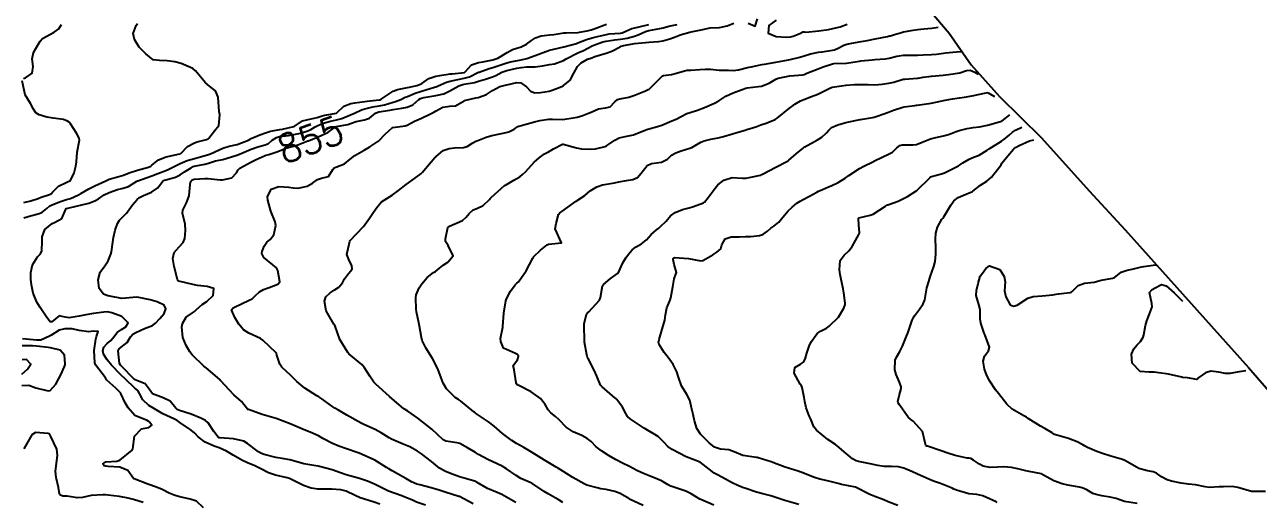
# Model space of a CAD drawing. Header units: metres. Extents: x 307586 to 320046, y 7427249 to 7434250.
# Drawn here: x 319399.7 to 319574, y 7428369.4 to 7428436.8 of the extents above; entities that cross this region are included whole.
import ezdxf
from ezdxf.enums import TextEntityAlignment as Align

# ---------------------------------------------------------------- set-up
doc = ezdxf.new("R2010")
doc.units = ezdxf.units.M
doc.header["$MEASUREMENT"] = 0
for name, color, linetype in [('Area', 45, 'Continuous'), ('Cotas', 45, 'Continuous'), ('Curvas de Nivel 1m', 11, 'Continuous'), ('Curvas de Nivel 5m', 15, 'Continuous')]:
    doc.layers.add(name, color=color, linetype=linetype)
doc.styles.add('Style-STANDARD', font='STANDARD.shx')

msp = doc.modelspace()

# ---------------------------------------------------------------- linework, layer by layer
at = {"layer": 'Area'}
msp.add_polyline3d([(319526.57, 7428440.07, 856.58), (319530.31, 7428435.62, 857.86), (319533.44, 7428431.16, 859.45), (319537.43, 7428426.67, 860.95), (319543.38, 7428420.86, 863.58), (319550.13, 7428413.36, 863.94), (319555.18, 7428407.85, 863.88), (319572.64, 7428388.38, 868.26), (319576.78, 7428383.65, 864.64)], dxfattribs=at)
at = {"layer": 'Curvas de Nivel 1m', "flags": 128}
for points, elevation in [([(319399.55, 7428409.56), (319400.48, 7428409.83), (319401.56, 7428410.1), (319402.12, 7428410.31), (319402.8, 7428410.87), (319403.22, 7428411.22), (319403.57, 7428411.4), (319404.6, 7428411.82), (319405.58, 7428412.12), (319406.13, 7428412.29), (319407.27, 7428412.81), (319407.59, 7428412.99), (319408.76, 7428413.64), (319409.61, 7428414.05), (319411.14, 7428414.77), (319411.62, 7428414.98), (319412.98, 7428415.38), (319413.62, 7428415.59), (319414.44, 7428415.92), (319415.63, 7428416.28), (319417.16, 7428416.7), (319417.49, 7428416.84), (319417.64, 7428416.98), (319418.59, 7428417.74), (319419.66, 7428418.14), (319421.61, 7428418.59), (319421.66, 7428418.61), (319421.68, 7428418.62), (319421.73, 7428418.64), (319422.68, 7428419.62), (319423.68, 7428420.14), (319424.04, 7428420.26), (319425.38, 7428420.6), (319425.61, 7428420.68), (319425.69, 7428420.79), (319426.48, 7428421.81), (319427.09, 7428422.58), (319427.26, 7428424.11), (319427.16, 7428424.58), (319427.09, 7428425.23), (319427.02, 7428426.58), (319426.65, 7428427.47), (319425.78, 7428428.16), (319425.24, 7428428.61), (319423.8, 7428430.32), (319423.44, 7428430.62), (319421.81, 7428431.36), (319420.91, 7428431.56), (319419.82, 7428431.73), (319418.72, 7428431.78), (319417.82, 7428431.85), (319416.79, 7428432.71), (319416.32, 7428433.19), (319415.84, 7428433.64), (319415.18, 7428434.73), (319415.02, 7428435.57), (319415.42, 7428436.72), (319415.63, 7428436.97)], 852), ([(319449.88, 7428369.11), (319449.07, 7428369.39), (319447.57, 7428369.83), (319447.08, 7428369.99), (319446.38, 7428370.34), (319445.09, 7428370.92), (319444.35, 7428371.1), (319443.1, 7428371.21), (319442.27, 7428371.22), (319441.1, 7428371.23), (319440.15, 7428371.36), (319439.1, 7428371.71), (319437.66, 7428372.44), (319437.12, 7428372.71), (319436.75, 7428372.82), (319435.12, 7428373.18), (319434.15, 7428373.51), (319433.13, 7428374.05), (319432.18, 7428374.51), (319431.14, 7428374.93), (319430.35, 7428375.32), (319429.16, 7428376.02), (319428.2, 7428376.56), (319427.17, 7428377.03), (319426.47, 7428377.28), (319425.17, 7428377.83), (319424.21, 7428378.6), (319423.72, 7428379.14), (319423.19, 7428379.53), (319421.59, 7428380.64), (319421.21, 7428380.9), (319420.73, 7428381.13), (319419.22, 7428381.84), (319417.79, 7428382.68), (319417.24, 7428383.04), (319416.35, 7428383.81), (319415.92, 7428384.71), (319415.68, 7428385.14), (319415.26, 7428385.5), (319413.9, 7428386.73), (319413.28, 7428387.35), (319411.92, 7428388.75), (319411.31, 7428389.49), (319410.82, 7428390.27), (319410.72, 7428390.77), (319410.85, 7428391.25), (319411.34, 7428391.78), (319411.87, 7428392.23), (319412.28, 7428392.75), (319412.75, 7428393.35), (319413.36, 7428393.78), (319413.95, 7428394.15), (319414.28, 7428394.73), (319413.38, 7428395.61), (319412, 7428396.14), (319411.39, 7428396.24), (319410.84, 7428396.22), (319409.39, 7428396.02), (319408.32, 7428395.86), (319407.38, 7428395.67), (319405.97, 7428395.42), (319405.38, 7428395.49), (319404.54, 7428395.69), (319403.51, 7428394.86), (319403.4, 7428394.83), (319403.37, 7428394.83), (319403.26, 7428394.86), (319402.79, 7428395.45), (319401.87, 7428396.88), (319401.4, 7428397.61), (319400.87, 7428398.89), (319400.62, 7428400.08), (319400.54, 7428400.89), (319400.53, 7428401.82), (319400.77, 7428402.89), (319401.48, 7428404.02), (319401.89, 7428404.47), (319402.1, 7428404.87), (319402.15, 7428406.23), (319402.16, 7428406.87), (319402.52, 7428407.88), (319403.54, 7428408.72), (319403.63, 7428408.77), (319403.9, 7428408.86), (319404.94, 7428409.45), (319405.52, 7428410.84), (319405.54, 7428410.86), (319405.56, 7428410.86), (319407.16, 7428411.22), (319407.57, 7428411.31), (319408.76, 7428411.62), (319409.58, 7428411.94), (319410.12, 7428412.24), (319410.91, 7428412.77), (319411.6, 7428413.13), (319412.8, 7428413.55), (319413.6, 7428413.74), (319414.36, 7428413.98), (319415.52, 7428414.72), (319415.58, 7428414.75), (319415.61, 7428414.77), (319415.68, 7428414.78), (319417.62, 7428415.46), (319418.51, 7428415.8), (319419.64, 7428416.24), (319419.94, 7428416.37), (319420.51, 7428416.66), (319421.65, 7428417.24), (319422.63, 7428417.65), (319423.66, 7428417.93), (319424.21, 7428418.06), (319425.66, 7428418.48), (319425.95, 7428418.6), (319427.67, 7428419.4), (319428.58, 7428419.66), (319429.68, 7428419.9), (319431.31, 7428420.53), (319431.55, 7428420.66), (319431.69, 7428420.75), (319432.92, 7428421.28), (319433.7, 7428421.57), (319434.4, 7428421.79), (319435.71, 7428422), (319436.12, 7428422.06), (319437.71, 7428422.44), (319437.74, 7428422.45), (319438.93, 7428423.23), (319439.72, 7428423.45), (319441.03, 7428423.71), (319441.73, 7428423.96), (319442.07, 7428424.06), (319443.73, 7428424.35), (319443.76, 7428424.36), (319443.79, 7428424.38), (319444.8, 7428425.32), (319445.75, 7428425.69), (319446.31, 7428425.8), (319447.76, 7428425.98), (319448.07, 7428426.01), (319449.76, 7428426.2), (319449.85, 7428426.22), (319450.05, 7428426.31), (319451.77, 7428427.43), (319452.37, 7428427.68), (319453.78, 7428427.94), (319454.04, 7428427.99), (319455.11, 7428428.25), (319455.62, 7428428.41), (319455.79, 7428428.54), (319456.8, 7428429.22), (319457.8, 7428429.54), (319458.36, 7428429.64), (319459.81, 7428429.86), (319460.1, 7428429.9), (319461.81, 7428430.09), (319461.87, 7428430.11), (319461.93, 7428430.16), (319462.8, 7428431.17), (319463.83, 7428431.48), (319464.4, 7428431.56), (319465.83, 7428431.84), (319466.56, 7428432.11), (319467.84, 7428432.92), (319468.63, 7428433.3), (319469.85, 7428433.7), (319470.6, 7428434.06), (319471.31, 7428434.6), (319471.87, 7428434.95), (319472.67, 7428435.23), (319473.87, 7428435.37), (319474.46, 7428435.43), (319475.88, 7428435.66), (319476.19, 7428435.69), (319477.88, 7428435.74), (319478.09, 7428435.76), (319479.18, 7428435.96), (319479.73, 7428436.11), (319479.88, 7428436.15), (319480.17, 7428436.23), (319481.89, 7428436.9)], 853), ([(319469.08, 7428369.34), (319467.76, 7428370.08), (319467.09, 7428370.46), (319466.47, 7428370.72), (319465.1, 7428371.3), (319463.62, 7428372.13), (319463.3, 7428372.33), (319463.12, 7428372.41), (319462.77, 7428372.49), (319461.12, 7428372.96), (319460.23, 7428373.28), (319459.13, 7428373.73), (319458.32, 7428374.2), (319457.15, 7428375.14), (319455.73, 7428376.22), (319455.17, 7428376.59), (319454.09, 7428377.17), (319453.18, 7428377.58), (319451.51, 7428378.28), (319451.18, 7428378.45), (319450.05, 7428379.16), (319449.2, 7428379.63), (319447.6, 7428380.33), (319447.21, 7428380.52), (319446.79, 7428380.75), (319445.22, 7428381.68), (319444, 7428382.37), (319443.52, 7428382.66), (319443.24, 7428382.86), (319441.69, 7428383.95), (319441.25, 7428384.25), (319441.15, 7428384.3), (319440.97, 7428384.4), (319439.27, 7428385.48), (319438.12, 7428386.44), (319437.29, 7428387.29), (319436, 7428388.46), (319435.71, 7428388.87), (319435.32, 7428390.13), (319435.25, 7428390.41), (319435.2, 7428390.48), (319433.35, 7428392.26), (319432.98, 7428392.5), (319431.36, 7428393.24), (319430.58, 7428393.74), (319429.96, 7428394.54), (319429.39, 7428395.45), (319428.9, 7428396.56), (319429.14, 7428396.82), (319429.41, 7428396.95), (319430.23, 7428397.36), (319431.42, 7428397.9), (319431.81, 7428398.12), (319432.25, 7428398.51), (319432.86, 7428399.08), (319433.43, 7428399.42), (319434.21, 7428399.72), (319435.44, 7428400.15), (319435.73, 7428400.48), (319435.47, 7428402.1), (319435.25, 7428402.48), (319433.49, 7428403.96), (319433.21, 7428404.5), (319433.22, 7428404.78), (319433.51, 7428405.52), (319433.91, 7428406.1), (319434.38, 7428406.49), (319434.88, 7428407.13), (319435.18, 7428408.48), (319435.06, 7428408.98), (319434.47, 7428410.49), (319434.03, 7428412.05), (319434.01, 7428412.5), (319434.51, 7428413.58), (319435.61, 7428413.97), (319437, 7428413.85), (319437.61, 7428413.76), (319438.33, 7428413.72), (319439.61, 7428414.01), (319440.33, 7428414.42), (319441.07, 7428414.96), (319441.62, 7428415.13), (319442.62, 7428415.4), (319443.24, 7428416.38), (319443.43, 7428416.59), (319443.65, 7428416.68), (319444.85, 7428417.17), (319445.66, 7428417.81), (319446.35, 7428418.35), (319447.67, 7428419.08), (319448.45, 7428419.55), (319449.58, 7428420.31), (319449.64, 7428420.35), (319449.68, 7428420.39), (319450.62, 7428421.37), (319451.65, 7428422.28), (319451.71, 7428422.31), (319453.43, 7428422.54), (319453.72, 7428422.64), (319454.78, 7428423.19), (319455.73, 7428423.61), (319457.02, 7428424.22), (319457.5, 7428424.45), (319457.74, 7428424.59), (319458.78, 7428425.17), (319459.75, 7428425.31), (319460.57, 7428425.35), (319461.76, 7428426.06), (319461.82, 7428426.11), (319462.01, 7428426.16), (319463.43, 7428426.48), (319463.77, 7428426.56), (319464.94, 7428426.96), (319465.78, 7428427.52), (319466.83, 7428428.1), (319467.58, 7428428.3), (319467.79, 7428428.35), (319469.23, 7428428.64), (319469.79, 7428428.63), (319470.6, 7428428.06), (319471.16, 7428427.43), (319471.77, 7428427.21), (319472.58, 7428427.23), (319473.78, 7428427.43), (319474.23, 7428427.56), (319475.36, 7428428), (319475.66, 7428428.13), (319475.79, 7428428.18), (319476.78, 7428429.01), (319477.3, 7428429.98), (319477.82, 7428430.92), (319478.34, 7428431.45), (319479.23, 7428431.96), (319479.69, 7428432.09), (319479.83, 7428432.15), (319480.25, 7428432.35), (319481.84, 7428432.82), (319482.67, 7428433.08), (319483.85, 7428433.71), (319483.96, 7428433.79), (319484.31, 7428433.9), (319485.6, 7428434.14), (319485.86, 7428434.16), (319487.42, 7428434.3), (319487.86, 7428434.34), (319489.26, 7428434.44), (319489.86, 7428434.53), (319490.86, 7428434.83), (319491.87, 7428435.22), (319492.3, 7428435.37), (319493.69, 7428435.78), (319493.85, 7428435.81), (319493.88, 7428435.81), (319495.51, 7428436.14), (319495.89, 7428436.25), (319496.54, 7428436.4), (319497.89, 7428436.42), (319498.96, 7428436.65), (319499.9, 7428437.06)], 856), ([(319501.9, 7428437.04), (319502.93, 7428436.63), (319503.23, 7428437.67)], 856), ([(319505.9, 7428437.48), (319504.84, 7428436.7), (319504.74, 7428435.65), (319505.88, 7428435.17), (319507.32, 7428435.06), (319507.88, 7428435.1), (319508.29, 7428435.19), (319509.24, 7428435.6), (319509.65, 7428435.83), (319509.89, 7428435.82), (319510.09, 7428435.79), (319511.89, 7428435.94), (319513.28, 7428436.16), (319513.89, 7428436.27), (319514.91, 7428436.51), (319515.9, 7428436.88)], 856), ([(319399.49, 7428429.21), (319399.79, 7428429.34), (319400.73, 7428429.96), (319400.86, 7428430.9), (319400.71, 7428432.01), (319400.91, 7428432.9), (319401.27, 7428433.46), (319401.85, 7428434.5), (319402.21, 7428434.88), (319403.86, 7428435.78), (319404.49, 7428436.23), (319404.89, 7428436.85)], 851), ([(319456.31, 7428368.97), (319455.07, 7428369.38), (319454.47, 7428369.64), (319453.08, 7428370.23), (319452.99, 7428370.26), (319451.09, 7428370.93), (319449.85, 7428371.55), (319449.11, 7428371.94), (319448.13, 7428372.32), (319447.12, 7428372.65), (319446.66, 7428372.79), (319445.12, 7428373.23), (319444.29, 7428373.53), (319443.13, 7428373.95), (319441.34, 7428374.4), (319441.13, 7428374.44), (319441.09, 7428374.45), (319439.14, 7428374.79), (319438.65, 7428374.93), (319437.15, 7428375.35), (319436.08, 7428375.53), (319435.15, 7428375.69), (319433.54, 7428376.11), (319433.16, 7428376.27), (319432.71, 7428376.5), (319431.17, 7428377.66), (319430.63, 7428377.98), (319429.18, 7428378.31), (319427.3, 7428378.45), (319427.18, 7428378.48), (319427.01, 7428378.57), (319426.39, 7428379.38), (319425.6, 7428380.59), (319425.21, 7428380.9), (319424.57, 7428381.25), (319423.22, 7428381.81), (319421.55, 7428382.31), (319421.23, 7428382.47), (319421.03, 7428382.64), (319420.21, 7428383.62), (319419.25, 7428384.11), (319417.75, 7428384.68), (319417.26, 7428385.36), (319416.68, 7428386.11), (319415.27, 7428386.67), (319415.18, 7428386.72), (319413.3, 7428388.62), (319413.2, 7428388.74), (319413.07, 7428388.98), (319412.87, 7428390.74), (319413.04, 7428391.03), (319413.33, 7428391.26), (319414.14, 7428391.93), (319414.63, 7428392.73), (319414.97, 7428393.11), (319415.36, 7428393.36), (319416.59, 7428393.92), (319417.37, 7428394.2), (319417.72, 7428394.34), (319418.18, 7428394.68), (319418.76, 7428395.3), (319419.39, 7428396.01), (319419.6, 7428396.67), (319419.4, 7428397.22), (319418.41, 7428397.68), (319417.41, 7428397.96), (319415.82, 7428398.31), (319415.42, 7428398.34), (319413.95, 7428398.2), (319413.41, 7428398.16), (319411.71, 7428398.46), (319411.42, 7428398.54), (319410.8, 7428398.77), (319410.19, 7428399.54), (319410.04, 7428400.78), (319410.36, 7428401.87), (319411, 7428402.77), (319411.48, 7428403.49), (319411.86, 7428404.39), (319411.96, 7428404.76), (319412.15, 7428406.11), (319412.24, 7428406.75), (319412.46, 7428407.82), (319412.77, 7428408.75), (319413.07, 7428409.22), (319413.55, 7428409.67), (319414.08, 7428410.22), (319414.45, 7428410.73), (319414.92, 7428411.38), (319415.58, 7428412.13), (319415.9, 7428412.41), (319416.46, 7428412.71), (319417.6, 7428413.18), (319418.48, 7428413.8), (319419.17, 7428414.67), (319419.44, 7428414.84), (319419.62, 7428414.9), (319420.98, 7428415.3), (319421.63, 7428415.61), (319422.25, 7428416.02), (319423.19, 7428416.62), (319423.49, 7428416.77), (319423.64, 7428416.82), (319425.15, 7428417.1), (319425.65, 7428417.25), (319426.64, 7428417.58), (319427.66, 7428417.8), (319428.27, 7428417.95), (319429.66, 7428418.38), (319430.04, 7428418.54), (319431.67, 7428419.25), (319432.63, 7428419.56), (319433.68, 7428419.84), (319434.14, 7428420.04), (319434.66, 7428420.49), (319435.27, 7428420.91), (319435.69, 7428421.01), (319436.98, 7428421.17), (319437.7, 7428421.29), (319438.65, 7428421.49), (319439.7, 7428421.83), (319440.11, 7428422.02), (319440.72, 7428422.41), (319441.72, 7428422.89), (319442.89, 7428423.22), (319443.72, 7428423.38), (319444.51, 7428423.58), (319445.73, 7428424.09), (319446.27, 7428424.35), (319447.28, 7428424.8), (319447.74, 7428424.94), (319448.86, 7428425.21), (319449.75, 7428425.36), (319450.53, 7428425.52), (319451.76, 7428425.86), (319452.07, 7428425.96), (319452.82, 7428426.27), (319453.46, 7428426.57), (319453.77, 7428426.7), (319454.87, 7428427.15), (319455.77, 7428427.44), (319457.58, 7428428.01), (319457.78, 7428428.06), (319457.9, 7428428.09), (319458.13, 7428428.21), (319459.27, 7428428.71), (319459.79, 7428428.86), (319460.87, 7428429.1), (319461.8, 7428429.25), (319462.52, 7428429.44), (319463.81, 7428430.11), (319463.83, 7428430.12), (319463.88, 7428430.14), (319465.31, 7428430.63), (319465.82, 7428430.78), (319466.82, 7428431.1), (319467.83, 7428431.44), (319468.35, 7428431.56), (319469.83, 7428431.84), (319470.66, 7428432.06), (319471.84, 7428432.49), (319472.95, 7428432.92), (319473.84, 7428433.22), (319474.47, 7428433.39), (319475.85, 7428433.69), (319476.93, 7428433.98), (319477.65, 7428434.17), (319477.86, 7428434.25), (319479.07, 7428434.75), (319479.87, 7428434.99), (319480.63, 7428435.18), (319481.88, 7428435.46), (319482.28, 7428435.52), (319483.88, 7428435.64), (319484.1, 7428435.68), (319484.63, 7428435.89), (319485.49, 7428436.29), (319485.89, 7428436.38), (319486.53, 7428436.51), (319487.89, 7428436.87)], 854), ([(319475.72, 7428369.34), (319475.09, 7428369.75), (319474.66, 7428370), (319473.64, 7428370.55), (319473.1, 7428370.86), (319471.34, 7428372.04), (319471.11, 7428372.17), (319469.8, 7428372.74), (319469.12, 7428373.12), (319467.78, 7428374.08), (319467.14, 7428374.47), (319466.43, 7428374.81), (319465.15, 7428375.41), (319463.8, 7428376.13), (319463.4, 7428376.37), (319463.17, 7428376.52), (319462.26, 7428377.06), (319461.18, 7428377.66), (319460.79, 7428377.78), (319459.18, 7428378.01), (319458.83, 7428378.19), (319457.2, 7428379.67), (319456.54, 7428380.22), (319455.22, 7428381.26), (319453.82, 7428382.25), (319453.43, 7428382.46), (319453.24, 7428382.58), (319451.25, 7428384.28), (319449.28, 7428386.03), (319449.02, 7428386.31), (319448.45, 7428387.16), (319447.72, 7428388.33), (319447.31, 7428388.8), (319445.5, 7428390.35), (319445.33, 7428390.54), (319444.23, 7428392.37), (319443.53, 7428394.22), (319443.46, 7428394.38), (319443.38, 7428394.53), (319442.3, 7428396.39), (319442.04, 7428397.77), (319442.25, 7428398.39), (319442.86, 7428398.96), (319443.43, 7428399.3), (319444.07, 7428399.74), (319444.57, 7428400.37), (319444.89, 7428400.93), (319445.46, 7428401.68), (319445.78, 7428402.05), (319445.94, 7428402.35), (319445.89, 7428402.77), (319445.49, 7428403.64), (319445.22, 7428404.36), (319445.24, 7428404.62), (319445.51, 7428405.81), (319445.62, 7428406.26), (319445.68, 7428406.36), (319447.54, 7428408.33), (319448.4, 7428409.48), (319448.98, 7428410.32), (319449.22, 7428410.67), (319449.58, 7428411.21), (319450.1, 7428411.79), (319450.86, 7428412.29), (319451.6, 7428412.74), (319452.48, 7428413.39), (319453.61, 7428414.26), (319454.77, 7428415.1), (319455.64, 7428415.74), (319455.88, 7428415.99), (319456.08, 7428416.23), (319457.66, 7428418.07), (319457.73, 7428418.14), (319457.81, 7428418.21), (319458.83, 7428419.04), (319459.68, 7428419.34), (319460.44, 7428419.42), (319461.68, 7428419.47), (319462.2, 7428419.64), (319463, 7428420.15), (319463.45, 7428420.38), (319463.7, 7428420.48), (319464.9, 7428420.93), (319465.7, 7428421.19), (319467.08, 7428421.47), (319467.71, 7428421.59), (319468.1, 7428421.7), (319468.84, 7428422.08), (319469.37, 7428422.42), (319469.72, 7428422.56), (319470.38, 7428422.72), (319471.72, 7428423.09), (319472.47, 7428423.29), (319473.73, 7428423.49), (319474.26, 7428423.48), (319475.73, 7428423.44), (319477.48, 7428423.72), (319477.73, 7428423.77), (319477.9, 7428423.8), (319478.42, 7428423.96), (319479.37, 7428424.32), (319479.74, 7428424.49), (319480.77, 7428424.92), (319481.75, 7428425.08), (319482.42, 7428425.24), (319483.1, 7428425.91), (319483.43, 7428426.24), (319483.77, 7428426.37), (319485.06, 7428426.6), (319485.77, 7428426.8), (319487.41, 7428427.49), (319487.78, 7428427.65), (319487.91, 7428427.73), (319488.07, 7428427.85), (319488.93, 7428428.71), (319489.81, 7428429.59), (319489.97, 7428429.66), (319491.09, 7428429.81), (319491.81, 7428429.97), (319493.23, 7428430.38), (319493.82, 7428430.42), (319495.11, 7428430.48), (319495.82, 7428430.54), (319496.6, 7428430.53), (319497.82, 7428430.42), (319499.16, 7428430.38), (319499.82, 7428430.37), (319500.57, 7428430.45), (319501.82, 7428430.76), (319502.56, 7428430.93), (319503.83, 7428431.19), (319504.21, 7428431.27), (319505.83, 7428431.55), (319506.37, 7428431.63), (319507.6, 7428431.85), (319507.84, 7428431.9), (319509.2, 7428432.24), (319509.85, 7428432.43), (319510.72, 7428432.71), (319511.85, 7428432.93), (319512.4, 7428433.01), (319513.86, 7428433.22), (319514.11, 7428433.28), (319514.63, 7428433.53), (319515.45, 7428433.94), (319515.87, 7428434.07), (319516.59, 7428434.23), (319517.87, 7428434.44), (319518.76, 7428434.59), (319519.88, 7428434.84), (319521.61, 7428435.18), (319521.88, 7428435.23), (319522.05, 7428435.27), (319522.59, 7428435.43), (319523.58, 7428435.73), (319523.89, 7428435.8), (319525.26, 7428436.03), (319525.89, 7428436.13), (319526.74, 7428436.23), (319527.89, 7428436.32), (319528.79, 7428436.46)], 857), ([(319487.08, 7428368.89), (319485.17, 7428369.79), (319485.09, 7428369.84), (319485.04, 7428369.87), (319483.83, 7428370.62), (319483.1, 7428370.9), (319481.87, 7428371.15), (319481.11, 7428371.28), (319480.57, 7428371.39), (319479.11, 7428371.79), (319478.73, 7428371.95), (319477.12, 7428372.87), (319475.33, 7428373.99), (319475.13, 7428374.12), (319474.79, 7428374.34), (319473.15, 7428375.31), (319471.99, 7428376.03), (319471.17, 7428376.54), (319470.2, 7428377.08), (319469.18, 7428377.65), (319468.51, 7428378.08), (319467.2, 7428379.08), (319466.01, 7428380.1), (319465.21, 7428380.73), (319463.4, 7428381.97), (319463.23, 7428382.08), (319463.14, 7428382.14), (319461.25, 7428383.67), (319460.96, 7428383.87), (319460.52, 7428384.17), (319459.27, 7428385.39), (319458.8, 7428386.19), (319458.54, 7428386.95), (319458.06, 7428388.2), (319457.32, 7428389.65), (319456.98, 7428390.21), (319456.37, 7428391.18), (319455.87, 7428392.22), (319455.76, 7428392.63), (319455.49, 7428394.24), (319455.38, 7428394.7), (319455.04, 7428396.24), (319455.01, 7428396.64), (319454.93, 7428398.24), (319455, 7428398.67), (319455.44, 7428399.63), (319455.8, 7428400.23), (319456.56, 7428401.12), (319457.47, 7428401.81), (319457.71, 7428401.96), (319458.02, 7428402.2), (319458.82, 7428402.86), (319459.48, 7428403.29), (319460.21, 7428404.18), (319459.51, 7428405.62), (319459.14, 7428406.19), (319459.14, 7428406.58), (319459.47, 7428408.19), (319459.5, 7428408.24), (319459.54, 7428408.27), (319459.72, 7428408.36), (319461.56, 7428409.18), (319462.07, 7428409.65), (319462.48, 7428410.15), (319463.07, 7428410.66), (319463.58, 7428410.87), (319464.46, 7428411.26), (319465.37, 7428412.12), (319465.46, 7428412.25), (319465.6, 7428412.42), (319467.47, 7428414.09), (319467.57, 7428414.14), (319467.61, 7428414.16), (319468.82, 7428414.88), (319469.63, 7428415.34), (319470.05, 7428415.65), (319470.45, 7428416.06), (319471.66, 7428417.39), (319471.99, 7428417.71), (319472.4, 7428418.03), (319473.14, 7428418.56), (319473.68, 7428418.88), (319474.42, 7428419.27), (319475.69, 7428419.93), (319475.76, 7428419.93), (319477.68, 7428419.42), (319478.35, 7428419.3), (319479.68, 7428419.23), (319480.34, 7428419.28), (319481.69, 7428419.61), (319481.9, 7428419.71), (319482.2, 7428419.91), (319483.09, 7428420.51), (319483.7, 7428420.83), (319484.56, 7428421.03), (319485.71, 7428421.25), (319487.2, 7428421.86), (319487.72, 7428422.07), (319489.13, 7428422.42), (319489.72, 7428422.61), (319491.15, 7428423.23), (319491.73, 7428423.49), (319491.95, 7428423.58), (319492.36, 7428423.79), (319493.26, 7428424.26), (319493.74, 7428424.44), (319494.78, 7428424.74), (319495.76, 7428425.12), (319497.18, 7428425.74), (319497.77, 7428426.07), (319498.78, 7428426.71), (319499.78, 7428427.18), (319501.09, 7428427.69), (319501.61, 7428427.86), (319501.79, 7428427.89), (319503.36, 7428428.09), (319503.79, 7428428.16), (319504.89, 7428428.55), (319505.81, 7428429.12), (319506.15, 7428429.29), (319507.81, 7428429.61), (319509.64, 7428429.76), (319509.82, 7428429.81), (319510.21, 7428429.98), (319511.82, 7428430.61), (319512.51, 7428430.87), (319513.83, 7428431.29), (319514.05, 7428431.32), (319515.83, 7428431.4), (319516.72, 7428431.51), (319517.65, 7428431.68), (319517.84, 7428431.71), (319519.45, 7428431.86), (319519.84, 7428431.89), (319521.3, 7428431.99), (319521.84, 7428432.08), (319522.91, 7428432.37), (319523.85, 7428432.52), (319524.75, 7428432.51), (319525.85, 7428432.51), (319526.67, 7428432.57), (319527.85, 7428432.62), (319528.55, 7428432.67), (319529.86, 7428432.83), (319530.32, 7428432.88), (319531.86, 7428433.04), (319532, 7428433.05), (319532.05, 7428433.03), (319532.09, 7428433)], 858), ([(319497.08, 7428368.96), (319495.21, 7428369.75), (319495.09, 7428369.8), (319493.87, 7428370.54), (319493.1, 7428370.93), (319491.43, 7428371.48), (319491.11, 7428371.57), (319490.94, 7428371.63), (319490.62, 7428371.81), (319489.67, 7428372.37), (319489.12, 7428372.64), (319487.83, 7428373.14), (319487.13, 7428373.42), (319486.2, 7428373.86), (319485.14, 7428374.4), (319484.14, 7428374.89), (319483.16, 7428375.39), (319482.27, 7428375.91), (319481.17, 7428376.62), (319480.43, 7428377.19), (319479.72, 7428377.94), (319479.19, 7428378.38), (319478.39, 7428378.77), (319477.2, 7428379.29), (319476.22, 7428379.98), (319475.22, 7428380.99), (319474.71, 7428381.48), (319474.02, 7428382.01), (319473.65, 7428382.43), (319473.24, 7428383.15), (319472.55, 7428384.03), (319471.27, 7428384.94), (319469.5, 7428385.85), (319469.28, 7428385.97), (319469.18, 7428386.07), (319469.11, 7428386.25), (319468.83, 7428388.07), (319468.72, 7428388.67), (319469.32, 7428389.46), (319469.45, 7428389.95), (319469.45, 7428390.07), (319469.41, 7428390.15), (319469.33, 7428390.23), (319469.03, 7428390.37), (319467.34, 7428391.13), (319466.97, 7428392.09), (319466.94, 7428392.51), (319467.23, 7428394.09), (319467.25, 7428394.21), (319467.4, 7428396.09), (319467.68, 7428397.83), (319467.76, 7428398.09), (319468.34, 7428399.18), (319469, 7428400.07), (319469.23, 7428400.3), (319469.46, 7428400.52), (319470.56, 7428402.05), (319471.49, 7428403.84), (319471.56, 7428403.97), (319471.6, 7428404.04), (319472.59, 7428404.95), (319473.52, 7428405.74), (319473.71, 7428405.82), (319475.52, 7428406), (319474.63, 7428408.01), (319474.8, 7428408.76), (319475.13, 7428410), (319475.32, 7428410.26), (319475.58, 7428410.43), (319477.26, 7428411.64), (319477.59, 7428411.88), (319477.65, 7428411.91), (319477.77, 7428411.97), (319478.85, 7428412.71), (319479.61, 7428413.34), (319480.54, 7428413.94), (319481.34, 7428414.2), (319481.62, 7428414.24), (319483.05, 7428414.47), (319483.62, 7428414.61), (319484.71, 7428414.81), (319485.63, 7428414.96), (319486.26, 7428415.24), (319486.82, 7428415.86), (319487.65, 7428416.95), (319488.26, 7428417.24), (319489.66, 7428417.4), (319490.5, 7428417.82), (319491.1, 7428418.38), (319491.68, 7428418.71), (319492.47, 7428419.01), (319493.69, 7428419.37), (319493.97, 7428419.49), (319494.43, 7428419.77), (319495.22, 7428420.24), (319495.7, 7428420.44), (319496.63, 7428420.67), (319497.7, 7428420.85), (319498.42, 7428421.01), (319499.71, 7428421.43), (319500.67, 7428421.7), (319501.48, 7428421.92), (319501.72, 7428422.01), (319502.99, 7428422.4), (319503.73, 7428422.66), (319504.46, 7428422.93), (319505.74, 7428423.41), (319505.87, 7428423.51), (319506.02, 7428423.64), (319507.76, 7428425.03), (319508.08, 7428425.29), (319508.5, 7428425.6), (319509.31, 7428426.05), (319509.77, 7428426.26), (319510.86, 7428426.66), (319511.78, 7428426.99), (319512.16, 7428427.18), (319512.79, 7428427.55), (319513.46, 7428427.87), (319513.79, 7428427.98), (319515.11, 7428428.21), (319515.79, 7428428.3), (319516.94, 7428428.36), (319517.8, 7428428.38), (319518.9, 7428428.37), (319519.8, 7428428.35), (319520.85, 7428428.4), (319521.8, 7428428.55), (319522.52, 7428428.72), (319523.81, 7428429.11), (319524.07, 7428429.15), (319525.81, 7428429.26), (319525.94, 7428429.27), (319526.67, 7428429.39), (319527.81, 7428429.54), (319529.47, 7428429.7), (319529.82, 7428429.74), (319530.25, 7428429.78), (319531.82, 7428430.04), (319532.78, 7428430.35), (319533.28, 7428430.39), (319533.94, 7428430.12), (319534.41, 7428429.84)], 859), ([(319399.57, 7428411.69), (319400.54, 7428411.93), (319401.58, 7428412.26), (319402.02, 7428412.44), (319403.2, 7428412.86), (319403.47, 7428412.99), (319403.6, 7428413.16), (319404.45, 7428414.01), (319405.61, 7428414.58), (319406.17, 7428414.83), (319406.67, 7428415.88), (319406.92, 7428416.82), (319407.01, 7428417.45), (319407.1, 7428418.82), (319407.4, 7428420.53), (319407.39, 7428420.81), (319406.99, 7428421.52), (319406.16, 7428422.83), (319405.94, 7428423.07), (319405.72, 7428423.22), (319405.14, 7428423.42), (319403.72, 7428423.6), (319402.81, 7428423.78), (319401.72, 7428424.08), (319401.23, 7428424.39), (319400.92, 7428424.89), (319400.51, 7428425.67), (319399.75, 7428426.91), (319399.34, 7428428.91)], 851), ([(319523.09, 7428368.91), (319521.71, 7428369.43), (319521.1, 7428369.69), (319519.82, 7428370.18), (319519.1, 7428370.46), (319517.11, 7428371.49), (319515.12, 7428371.88), (319514.63, 7428372.01), (319513.13, 7428372.41), (319512.05, 7428372.63), (319511.13, 7428372.89), (319509.43, 7428373.59), (319509.23, 7428373.67), (319509.14, 7428373.7), (319509, 7428373.74), (319507.15, 7428374.31), (319506.04, 7428374.74), (319505.15, 7428375.07), (319503.35, 7428375.66), (319503.21, 7428375.7), (319503.16, 7428375.71), (319503.12, 7428375.7), (319501.17, 7428375.96), (319499.95, 7428376.48), (319499.17, 7428376.75), (319498.03, 7428376.86), (319497.18, 7428377.13), (319496.4, 7428377.74), (319495.2, 7428378.99), (319494.66, 7428379.76), (319494.34, 7428380.88), (319494.14, 7428381.77), (319493.97, 7428382.5), (319493.66, 7428383.77), (319493.27, 7428384.6), (319492.51, 7428385.79), (319492.08, 7428387.01), (319491.85, 7428387.79), (319491.32, 7428388.82), (319490.6, 7428389.81), (319490.06, 7428390.54), (319489.35, 7428391.65), (319489.28, 7428391.83), (319489.27, 7428391.92), (319489.36, 7428392.36), (319489.78, 7428393.82), (319490.12, 7428395.09), (319490.22, 7428395.82), (319490.41, 7428396.81), (319490.83, 7428397.81), (319490.98, 7428398.26), (319491.26, 7428399.8), (319491.46, 7428400.94), (319491.69, 7428401.57), (319491.77, 7428401.8), (319491.48, 7428402.96), (319491.33, 7428403.64), (319491.34, 7428403.8), (319491.4, 7428403.9), (319491.49, 7428403.94), (319493.49, 7428403.78), (319495.22, 7428403.49), (319495.49, 7428403.53), (319495.95, 7428403.75), (319496.92, 7428404.33), (319497.51, 7428404.68), (319498.06, 7428405.18), (319498.21, 7428405.72), (319498.67, 7428406.58), (319499.53, 7428406.84), (319500.71, 7428406.87), (319501.54, 7428406.9), (319502.29, 7428406.92), (319503.54, 7428407.03), (319504.01, 7428407.18), (319504.65, 7428407.65), (319505.12, 7428408.07), (319505.55, 7428408.37), (319506.26, 7428408.94), (319506.8, 7428409.62), (319507.58, 7428410.51), (319508.15, 7428411.04), (319508.82, 7428411.6), (319509.28, 7428411.91), (319509.6, 7428412.08), (319510.58, 7428412.6), (319511.62, 7428413.19), (319511.86, 7428413.32), (319512.41, 7428413.55), (319513.27, 7428413.9), (319513.63, 7428414.04), (319514.65, 7428414.51), (319515.64, 7428415.14), (319516.17, 7428415.51), (319517.65, 7428416.49), (319518.28, 7428416.86), (319519.52, 7428417.47), (319519.62, 7428417.52), (319519.66, 7428417.55), (319520.95, 7428418.18), (319521.68, 7428418.48), (319522.3, 7428418.82), (319522.91, 7428419.43), (319523.34, 7428419.78), (319523.7, 7428419.87), (319525.26, 7428419.84), (319525.7, 7428419.91), (319526.52, 7428420.21), (319527.71, 7428420.68), (319528.24, 7428420.84), (319529.71, 7428421.15), (319530.36, 7428421.34), (319531.31, 7428421.73), (319531.72, 7428421.88), (319532.88, 7428422.15), (319533.73, 7428422.28), (319534.63, 7428422.39), (319535.73, 7428422.61), (319536.24, 7428422.76), (319537.74, 7428423.2), (319537.78, 7428423.22), (319537.82, 7428423.25), (319538.88, 7428424.1)], 861), ([(319537.09, 7428369.32), (319536.95, 7428369.4), (319535.1, 7428370.28), (319534.26, 7428370.44), (319533.11, 7428370.56), (319531.36, 7428371.07), (319531.11, 7428371.16), (319531, 7428371.21), (319530.74, 7428371.33), (319529.12, 7428372), (319528.13, 7428372.35), (319527.13, 7428372.75), (319525.78, 7428373.38), (319525.15, 7428373.66), (319523.91, 7428374.17), (319523.15, 7428374.37), (319522.19, 7428374.39), (319521.15, 7428374.4), (319520.24, 7428374.54), (319519.16, 7428374.79), (319517.53, 7428375.12), (319517.16, 7428375.22), (319516.65, 7428375.5), (319515.18, 7428376.75), (319514.77, 7428377.11), (319514.24, 7428377.52), (319513.19, 7428378.24), (319511.58, 7428379.56), (319511.22, 7428380.04), (319510.76, 7428381.1), (319510.54, 7428381.57), (319510.12, 7428382.71), (319509.91, 7428383.58), (319509.83, 7428384.15), (319509.56, 7428385.59), (319509.48, 7428385.79), (319509.29, 7428386.06), (319508.43, 7428387.6), (319508.52, 7428388.39), (319509.32, 7428388.87), (319509.75, 7428389.16), (319509.96, 7428389.58), (319510.19, 7428390.43), (319510.59, 7428391.57), (319510.86, 7428392.07), (319511.37, 7428392.83), (319511.7, 7428393.23), (319512.15, 7428393.55), (319512.97, 7428393.96), (319513.39, 7428394.24), (319514.67, 7428395.52), (319515.42, 7428396.79), (319515.61, 7428397.32), (319515.63, 7428397.51), (319515.44, 7428398.93), (319515.33, 7428399.51), (319515.02, 7428401.07), (319514.94, 7428401.52), (319514.82, 7428402.18), (319514.93, 7428403.52), (319515.51, 7428404.26), (319516.16, 7428404.86), (319516.64, 7428405.5), (319517.54, 7428407.17), (319517.65, 7428407.38), (319517.65, 7428407.49), (319517.56, 7428408.49), (319517.52, 7428409.49), (319517.57, 7428409.55), (319519.14, 7428409.91), (319519.58, 7428410.08), (319521.31, 7428411.17), (319521.59, 7428411.36), (319521.65, 7428411.39), (319521.8, 7428411.44), (319523.12, 7428411.9), (319523.6, 7428412.11), (319524.46, 7428412.56), (319525.62, 7428413.3), (319525.68, 7428413.34), (319525.74, 7428413.4), (319527.64, 7428415.26), (319527.7, 7428415.31), (319527.85, 7428415.37), (319529.23, 7428415.77), (319529.65, 7428415.92), (319530.71, 7428416.4), (319531.66, 7428416.87), (319531.92, 7428417.06), (319532.24, 7428417.31), (319533.13, 7428417.85), (319533.67, 7428418.06), (319534.56, 7428418.41), (319535.69, 7428419.08), (319535.99, 7428419.28), (319537.7, 7428420.38), (319538.22, 7428420.74), (319538.8, 7428421.24), (319539.29, 7428421.66), (319539.72, 7428421.92), (319540.6, 7428422.34)], 862), ([(319556.9, 7428369.21), (319555.1, 7428369.48), (319553.93, 7428369.88), (319553.1, 7428370.1), (319551.89, 7428370.28), (319551.11, 7428370.44), (319550.64, 7428370.62), (319549.76, 7428371.1), (319549.12, 7428371.4), (319548.74, 7428371.5), (319547.12, 7428371.77), (319546.29, 7428371.98), (319545.13, 7428372.41), (319543.67, 7428373.17), (319543.32, 7428373.36), (319543.15, 7428373.42), (319542.84, 7428373.49), (319541.15, 7428373.82), (319540.01, 7428374.08), (319539.15, 7428374.27), (319538.02, 7428374.37), (319537.15, 7428374.32), (319536.13, 7428374.28), (319535.15, 7428374.48), (319534.61, 7428374.73), (319533.75, 7428375.29), (319533.39, 7428375.53), (319533.17, 7428375.58), (319532.86, 7428375.61), (319531.17, 7428375.98), (319530.13, 7428376.29), (319529.18, 7428376.63), (319527.28, 7428377.27), (319527.18, 7428377.3), (319527.02, 7428377.37), (319526.97, 7428377.59), (319526.56, 7428379.38), (319525.23, 7428380.81), (319524.89, 7428381.05), (319524.54, 7428381.4), (319523.26, 7428383.16), (319523.12, 7428383.42), (319523.08, 7428383.6), (319523.27, 7428384.39), (319523.52, 7428385.42), (319523.53, 7428385.66), (319523.29, 7428386.33), (319522.83, 7428387.42), (319522.67, 7428388.07), (319522.7, 7428389.43), (319522.88, 7428389.88), (319523.35, 7428390.65), (319523.71, 7428391.41), (319524.21, 7428392.57), (319524.53, 7428393.4), (319525.09, 7428395.08), (319525.22, 7428395.39), (319525.41, 7428395.69), (319526.15, 7428396.65), (319526.65, 7428397.38), (319526.87, 7428397.94), (319527.12, 7428399.37), (319527.19, 7428399.64), (319527.46, 7428400.57), (319527.62, 7428401.22), (319527.67, 7428401.37), (319528.17, 7428402.68), (319528.35, 7428403.36), (319528.45, 7428404.42), (319528.46, 7428405.36), (319528.39, 7428406.51), (319528.42, 7428407.36), (319528.69, 7428408.22), (319529.31, 7428409.35), (319529.43, 7428409.49), (319529.58, 7428409.67), (319530.58, 7428411.34), (319531, 7428411.93), (319531.61, 7428412.41), (319532.24, 7428412.68), (319533.62, 7428413.26), (319533.65, 7428413.28), (319533.68, 7428413.3), (319534.77, 7428414.15), (319535.64, 7428414.73), (319536.33, 7428415.27), (319537.67, 7428417.02), (319537.74, 7428417.18), (319537.78, 7428417.25), (319538.6, 7428418.32), (319539.4, 7428419.23), (319539.56, 7428419.37), (319539.7, 7428419.47), (319540.24, 7428419.76), (319541.7, 7428420.4), (319542.31, 7428420.58)], 863), ([(319575.01, 7428370.89), (319573.11, 7428370.87), (319573.06, 7428370.87), (319571.12, 7428371.46), (319570.39, 7428371.58), (319569.12, 7428371.56), (319568.47, 7428371.52), (319567.12, 7428371.46), (319566.49, 7428371.53), (319565.13, 7428371.8), (319564.13, 7428371.92), (319563.13, 7428372.07), (319561.75, 7428372.34), (319561.14, 7428372.52), (319560.32, 7428372.97), (319559.64, 7428373.48), (319559.15, 7428373.67), (319558.34, 7428373.81), (319557.15, 7428374.15), (319555.57, 7428375.03), (319555.17, 7428375.26), (319554.82, 7428375.38), (319553.18, 7428375.87), (319552.01, 7428376.24), (319551.18, 7428376.53), (319549.88, 7428377.1), (319549.43, 7428377.34), (319549.2, 7428377.48), (319548.43, 7428377.89), (319547.21, 7428378.35), (319545.54, 7428378.82), (319545.21, 7428378.94), (319544.86, 7428379.16), (319543.84, 7428379.79), (319543.22, 7428380.13), (319541.49, 7428381.2), (319541.24, 7428381.36), (319540.88, 7428381.56), (319539.25, 7428382.52), (319538.49, 7428383.24), (319537.28, 7428384.72), (319536.88, 7428385.25), (319536.09, 7428386.47), (319535.67, 7428387.27), (319535.32, 7428388.15), (319535.11, 7428389.27), (319535.34, 7428390), (319535.89, 7428390.73), (319536.03, 7428391.26), (319535.38, 7428393.07), (319535.29, 7428393.27), (319534.78, 7428394.66), (319534.73, 7428395.28), (319534.71, 7428396.57), (319534.54, 7428397.28), (319534.15, 7428398.58), (319534.18, 7428399.29), (319534.43, 7428400.26), (319534.73, 7428401.28), (319535.03, 7428401.73), (319535.49, 7428402.4), (319536.01, 7428402.75), (319537.49, 7428402.23), (319538.11, 7428401.24), (319538.22, 7428400.49), (319538.15, 7428399.24), (319538.32, 7428398.36), (319538.96, 7428397.23), (319539.42, 7428397.06), (319539.96, 7428397.22), (319541.44, 7428398.18), (319542.21, 7428398.42), (319543.45, 7428398.51), (319544.96, 7428398.67), (319545.45, 7428398.75), (319545.8, 7428398.8), (319547.45, 7428398.99), (319547.56, 7428399.02), (319547.72, 7428399.13), (319548.58, 7428400), (319549.46, 7428400.3), (319550.84, 7428400.46), (319551.47, 7428400.63), (319551.83, 7428400.72), (319553.47, 7428401), (319553.64, 7428401.06), (319554.65, 7428401.88), (319555.49, 7428402.15), (319556.21, 7428402.3), (319557.5, 7428402.6), (319557.84, 7428402.67), (319559.5, 7428402.9), (319559.55, 7428402.9), (319559.58, 7428402.87), (319559.61, 7428402.84)], 864), ([(319424.93, 7428368.59), (319423.97, 7428369.51), (319423.07, 7428369.81), (319421.6, 7428370.12), (319421.08, 7428370.28), (319420.8, 7428370.36), (319420.09, 7428370.65), (319419.09, 7428371.18), (319418.29, 7428371.48), (319417.1, 7428371.93), (319415.16, 7428372.67), (319415.11, 7428372.68), (319415.07, 7428372.71), (319414.25, 7428373.85), (319413.13, 7428374.34), (319411.49, 7428374.39), (319411.13, 7428374.45), (319410.89, 7428374.53), (319410.72, 7428374.77), (319411.14, 7428375.07), (319412.71, 7428375.17), (319413.14, 7428375.29), (319414.85, 7428376.71), (319414.96, 7428376.91), (319415.18, 7428378.71), (319416.16, 7428379.73), (319417.2, 7428379.9), (319417.64, 7428380.25), (319417.31, 7428380.69), (319417.2, 7428380.78), (319416.97, 7428380.93), (319415.22, 7428381.6), (319414.3, 7428382.72), (319413.89, 7428383.39), (319413.28, 7428384.74), (319413.25, 7428384.78), (319412.55, 7428385.46), (319411.27, 7428386.63), (319411.22, 7428386.71), (319411.2, 7428386.76), (319411.09, 7428386.95), (319409.7, 7428388.78), (319409.59, 7428389.07), (319409.51, 7428390.79), (319409.71, 7428392.42), (319409.84, 7428392.78), (319410.07, 7428393.49), (319409.36, 7428393.51), (319408.74, 7428393.42), (319407.36, 7428393.64), (319406.4, 7428393.86), (319405.36, 7428393.86), (319404.56, 7428393.65), (319403.35, 7428392.92), (319403.32, 7428392.9), (319403.26, 7428392.86), (319401.95, 7428392.27), (319401.34, 7428392.24), (319399.86, 7428392.39), (319399.35, 7428392.43)], 852), ([(319399.26, 7428385.85), (319400.24, 7428385.88), (319401.26, 7428385.52), (319403.01, 7428385.11), (319403.26, 7428385.16), (319404.06, 7428386.06), (319404.52, 7428386.85), (319404.78, 7428387.35), (319405.3, 7428388.54), (319405.38, 7428388.76), (319405.4, 7428388.84), (319405.4, 7428388.94), (319405.32, 7428390.14), (319404.67, 7428390.85), (319403.33, 7428391.18), (319402.98, 7428391.22), (319401.33, 7428391.4), (319400.78, 7428391.44), (319399.33, 7428391.46)], 851), ([(319416.43, 7428369.33), (319415.07, 7428369.75), (319414.3, 7428369.95), (319413.08, 7428370.17), (319411.46, 7428370.37), (319411.08, 7428370.4), (319410.72, 7428370.41), (319409.08, 7428370.32), (319407.86, 7428370.02), (319407.07, 7428369.97), (319405.7, 7428370.2), (319405.08, 7428370.22), (319404.63, 7428370.39), (319404.55, 7428370.84), (319404.47, 7428371.46), (319404.13, 7428372.84), (319404.04, 7428373.76), (319404.16, 7428374.84), (319404.33, 7428376.03), (319404.22, 7428376.84), (319403.39, 7428378.65), (319403.28, 7428378.86), (319403.25, 7428378.93), (319403.18, 7428379.01), (319402.99, 7428379.06), (319401.19, 7428379.22), (319400.66, 7428378.89), (319400.14, 7428377.92), (319399.54, 7428376.9)], 851)]:
    msp.add_lwpolyline(points, dxfattribs=dict(at, elevation=elevation))
at = {"layer": 'Curvas de Nivel 5m', "flags": 128}
for points, elevation in [([(319463.07, 7428369.12), (319461.12, 7428370.16), (319461.08, 7428370.18), (319461.05, 7428370.19), (319459.09, 7428370.79), (319458.24, 7428371.05), (319457.1, 7428371.39), (319455.51, 7428371.82), (319455.11, 7428371.94), (319454.36, 7428372.24), (319453.56, 7428372.7), (319453.12, 7428372.96), (319451.61, 7428373.79), (319451.13, 7428374.09), (319451.01, 7428374.16), (319450.83, 7428374.28), (319449.15, 7428375.33), (319447.38, 7428376.11), (319447.16, 7428376.19), (319446.81, 7428376.33), (319445.17, 7428376.93), (319444.09, 7428377.28), (319443.18, 7428377.67), (319441.82, 7428378.39), (319441.19, 7428378.74), (319440.04, 7428379.26), (319439.19, 7428379.59), (319437.2, 7428380.45), (319435.21, 7428381.21), (319434.21, 7428381.49), (319433.22, 7428381.78), (319431.3, 7428382.45), (319431.23, 7428382.48), (319431.18, 7428382.52), (319430.32, 7428383.61), (319429.25, 7428384.55), (319427.37, 7428386.57), (319427.28, 7428386.66), (319426.25, 7428387.54), (319425.3, 7428388.34), (319424.99, 7428388.6), (319423.32, 7428390.2), (319423, 7428390.62), (319422.48, 7428391.49), (319422.04, 7428392.63), (319421.88, 7428394.12), (319421.96, 7428394.63), (319422.51, 7428395.5), (319423.4, 7428396.12), (319423.69, 7428396.33), (319423.96, 7428396.61), (319424.74, 7428397.28), (319425.41, 7428397.71), (319426.31, 7428398.59), (319426.41, 7428399.56), (319425.44, 7428399.86), (319424.09, 7428399.96), (319423.44, 7428400.1), (319421.48, 7428400.6), (319421.44, 7428400.61), (319421.42, 7428400.61), (319421.35, 7428400.64), (319421.26, 7428400.82), (319420.78, 7428402.65), (319420.63, 7428403.8), (319420.82, 7428404.65), (319421.51, 7428405.46), (319422.09, 7428406.06), (319422.31, 7428406.63), (319422.4, 7428407.77), (319422.33, 7428408.63), (319421.98, 7428410.22), (319422.03, 7428410.64), (319422.54, 7428411.67), (319422.9, 7428412.63), (319422.97, 7428413.26), (319423.09, 7428414.63), (319423.33, 7428414.91), (319423.62, 7428415.01), (319425.13, 7428415.09), (319425.62, 7428415.09), (319427.29, 7428414.91), (319427.62, 7428414.89), (319428.97, 7428415.21), (319429.63, 7428415.9), (319429.85, 7428416.34), (319430.06, 7428416.54), (319431.65, 7428417.4), (319432.4, 7428417.77), (319433.66, 7428418.34), (319433.77, 7428418.39), (319434.16, 7428418.5), (319435.3, 7428418.85), (319435.67, 7428419.01), (319436.6, 7428419.39), (319437.67, 7428419.65), (319438.29, 7428419.83), (319439.68, 7428420.4), (319439.77, 7428420.43), (319441.14, 7428420.96), (319441.69, 7428421.2), (319442.52, 7428421.58), (319443.6, 7428422.38), (319443.68, 7428422.41), (319443.71, 7428422.42), (319445.35, 7428422.73), (319445.72, 7428422.85), (319446.52, 7428423.15), (319447.72, 7428423.39), (319448.41, 7428423.64), (319449.24, 7428424.31), (319449.58, 7428424.47), (319449.74, 7428424.5), (319451.26, 7428424.76), (319451.74, 7428424.84), (319452.98, 7428425.03), (319453.75, 7428425.19), (319454.51, 7428425.5), (319455.36, 7428426.24), (319455.61, 7428426.4), (319455.77, 7428426.46), (319456.06, 7428426.53), (319457.77, 7428426.84), (319458.89, 7428427.08), (319459.78, 7428427.47), (319461.04, 7428428.17), (319461.59, 7428428.36), (319461.79, 7428428.4), (319463.26, 7428428.68), (319463.79, 7428428.83), (319464.79, 7428429.14), (319465.8, 7428429.45), (319466.27, 7428429.65), (319467.11, 7428430.1), (319467.82, 7428430.36), (319469.23, 7428430.67), (319469.82, 7428430.78), (319470.66, 7428430.89), (319471.82, 7428430.89), (319472.86, 7428430.99), (319473.82, 7428431.18), (319474.53, 7428431.31), (319475.83, 7428431.77), (319476.22, 7428431.99), (319477.84, 7428432.85), (319478.63, 7428433.18), (319479.85, 7428433.83), (319480.1, 7428433.95), (319481.38, 7428434.4), (319481.86, 7428434.51), (319483.09, 7428434.68), (319483.87, 7428434.76), (319484.82, 7428434.94), (319485.87, 7428435.22), (319486.37, 7428435.38), (319487.39, 7428435.86), (319487.88, 7428436.02), (319489.43, 7428436.29), (319489.89, 7428436.4), (319490.72, 7428436.64), (319491.89, 7428436.87)], 855), ([(319509.08, 7428369.03), (319507.09, 7428369.61), (319505.1, 7428370.26), (319504.01, 7428370.55), (319503.1, 7428370.79), (319501.45, 7428371.34), (319501.11, 7428371.46), (319500.95, 7428371.52), (319500.54, 7428371.69), (319499.58, 7428372.16), (319499.12, 7428372.4), (319497.68, 7428373.17), (319497.13, 7428373.49), (319496.82, 7428373.73), (319495.15, 7428375.04), (319493.16, 7428375.78), (319491.17, 7428376.8), (319490.59, 7428377.22), (319490.05, 7428377.82), (319489.19, 7428378.63), (319487.21, 7428379.85), (319485.23, 7428381.17), (319484.85, 7428381.49), (319484.61, 7428381.88), (319484.15, 7428382.79), (319483.34, 7428383.9), (319483.25, 7428383.98), (319482.75, 7428384.41), (319481.28, 7428385.65), (319481.06, 7428385.92), (319480.53, 7428387.17), (319480.22, 7428387.94), (319479.33, 7428389.65), (319479.18, 7428389.95), (319479.1, 7428390.19), (319478.8, 7428391.96), (319478.77, 7428392.55), (319478.76, 7428393.96), (319478.75, 7428394.59), (319479.06, 7428395.95), (319479.23, 7428396.12), (319479.41, 7428396.26), (319480.9, 7428397.93), (319481.07, 7428398.29), (319481.35, 7428399.92), (319481.46, 7428400.14), (319482.44, 7428400.93), (319483.47, 7428401.69), (319483.62, 7428401.9), (319484.19, 7428403.18), (319484.61, 7428403.89), (319484.99, 7428404.39), (319485.51, 7428405), (319485.99, 7428405.4), (319486.84, 7428405.86), (319487.53, 7428406.41), (319488.21, 7428407.17), (319488.96, 7428407.84), (319489.28, 7428408.1), (319489.55, 7428408.33), (319490.31, 7428409.07), (319490.95, 7428409.81), (319491.58, 7428410.29), (319492.65, 7428410.72), (319493.58, 7428410.96), (319494.21, 7428411.15), (319495.59, 7428411.66), (319495.75, 7428411.76), (319496.28, 7428412.42), (319497.24, 7428413.74), (319497.63, 7428414.18), (319498.48, 7428414.87), (319499.64, 7428415.26), (319501.1, 7428415.15), (319501.64, 7428415.16), (319502.08, 7428415.23), (319503.64, 7428415.55), (319503.72, 7428415.58), (319503.87, 7428415.66), (319505.02, 7428416.27), (319505.65, 7428416.6), (319507.55, 7428417.61), (319507.62, 7428417.65), (319507.66, 7428417.69), (319508.7, 7428418.58), (319509.69, 7428419.4), (319509.79, 7428419.49), (319509.94, 7428419.59), (319511.7, 7428420.55), (319512.34, 7428420.92), (319512.98, 7428421.55), (319513.32, 7428421.94), (319513.72, 7428422.29), (319514.57, 7428422.69), (319515.74, 7428423.01), (319516.15, 7428423.1), (319517.74, 7428423.42), (319517.79, 7428423.44), (319518.06, 7428423.49), (319519.51, 7428423.71), (319519.75, 7428423.76), (319520.17, 7428423.89), (319521.75, 7428424.45), (319522.45, 7428424.74), (319523.76, 7428425.17), (319523.98, 7428425.2), (319525.47, 7428425.4), (319525.73, 7428425.44), (319525.76, 7428425.44), (319525.81, 7428425.45), (319527.77, 7428425.76), (319529.09, 7428426.03), (319529.77, 7428426.18), (319530.78, 7428426.34), (319531.77, 7428426.48), (319532.51, 7428426.58), (319533.79, 7428426.81), (319534.18, 7428426.9), (319535.79, 7428427.23), (319535.86, 7428427.21), (319536.72, 7428426.67)], 860), ([(319572.24, 7428387.91), (319571.32, 7428387.77), (319570.01, 7428387.55), (319569.32, 7428387.56), (319568.44, 7428387.76), (319567.32, 7428387.89), (319566.57, 7428387.65), (319565.49, 7428386.91), (319565.4, 7428386.82), (319565.31, 7428386.72), (319564.02, 7428386.93), (319563.37, 7428386.99), (319563.31, 7428387), (319563.22, 7428387.03), (319561.32, 7428387.45), (319559.98, 7428387.64), (319559.32, 7428387.73), (319558.6, 7428387.72), (319557.32, 7428387.85), (319556.19, 7428389.02), (319556.08, 7428390.29), (319556.44, 7428391.02), (319556.85, 7428391.53), (319557.37, 7428392.08), (319557.73, 7428392.66), (319557.82, 7428393.01), (319558.08, 7428394.32), (319558.27, 7428395), (319558.58, 7428395.83), (319559.03, 7428396.99), (319558.98, 7428397.45), (319558.65, 7428399), (319559.03, 7428399.42), (319559.46, 7428399.67), (319560.32, 7428400.12), (319560.98, 7428399.93), (319562.12, 7428398.96), (319563.32, 7428397.76)], 865), ([(319399.28, 7428387.47), (319400.05, 7428388.14), (319400.56, 7428388.89), (319399.94, 7428389.54), (319399.31, 7428389.5)], 850)]:
    msp.add_lwpolyline(points, dxfattribs=dict(at, elevation=elevation))

# ---------------------------------------------------------------- texts
at = {"layer": 'Cotas', "style": 'Style-STANDARD'}
msp.add_text('855', height=4, rotation=20.2187, dxfattribs=at).set_placement((319440.05, 7428420.6, 855), align=Align.MIDDLE_CENTER)

doc.saveas('drawing.dxf')
